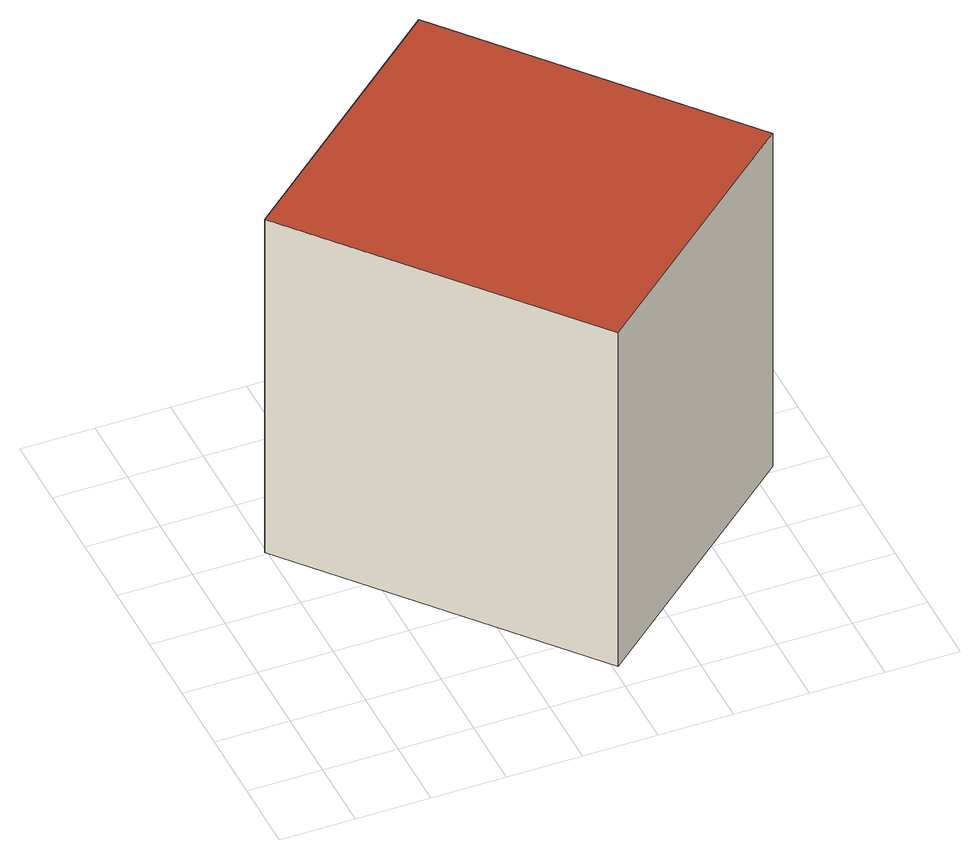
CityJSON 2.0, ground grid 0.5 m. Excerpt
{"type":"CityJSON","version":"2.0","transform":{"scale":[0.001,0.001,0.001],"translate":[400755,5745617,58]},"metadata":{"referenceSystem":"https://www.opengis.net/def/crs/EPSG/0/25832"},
"CityObjects":{
"building1":{"type":"Building","attributes":{"Gemeindeschluessel":"05558044","Geometrietyp2DReferenz":"3000","function":"31001_2500","roofType":"1000","measuredHeight":2.65},"geometry":[{"type":"Solid","lod":"2","boundaries":[[[[0,1,2,3]],[[4,5,1,0]],[[6,7,5,4]],[[3,2,7,6]],[[4,0,3,6]],[[1,5,7,2]]]],"semantics":{"surfaces":[{"type":"WallSurface"},{"type":"RoofSurface"},{"type":"GroundSurface"}],"values":[[0,0,0,0,1,2]]}}]}
},
"vertices":[
[2086,3376,3521],[2086,3376,871],[485,2019,871],[485,2019,3521],[3637,1546,3521],[3637,1546,871],[2036,189,3521],[2036,189,871]
]}
